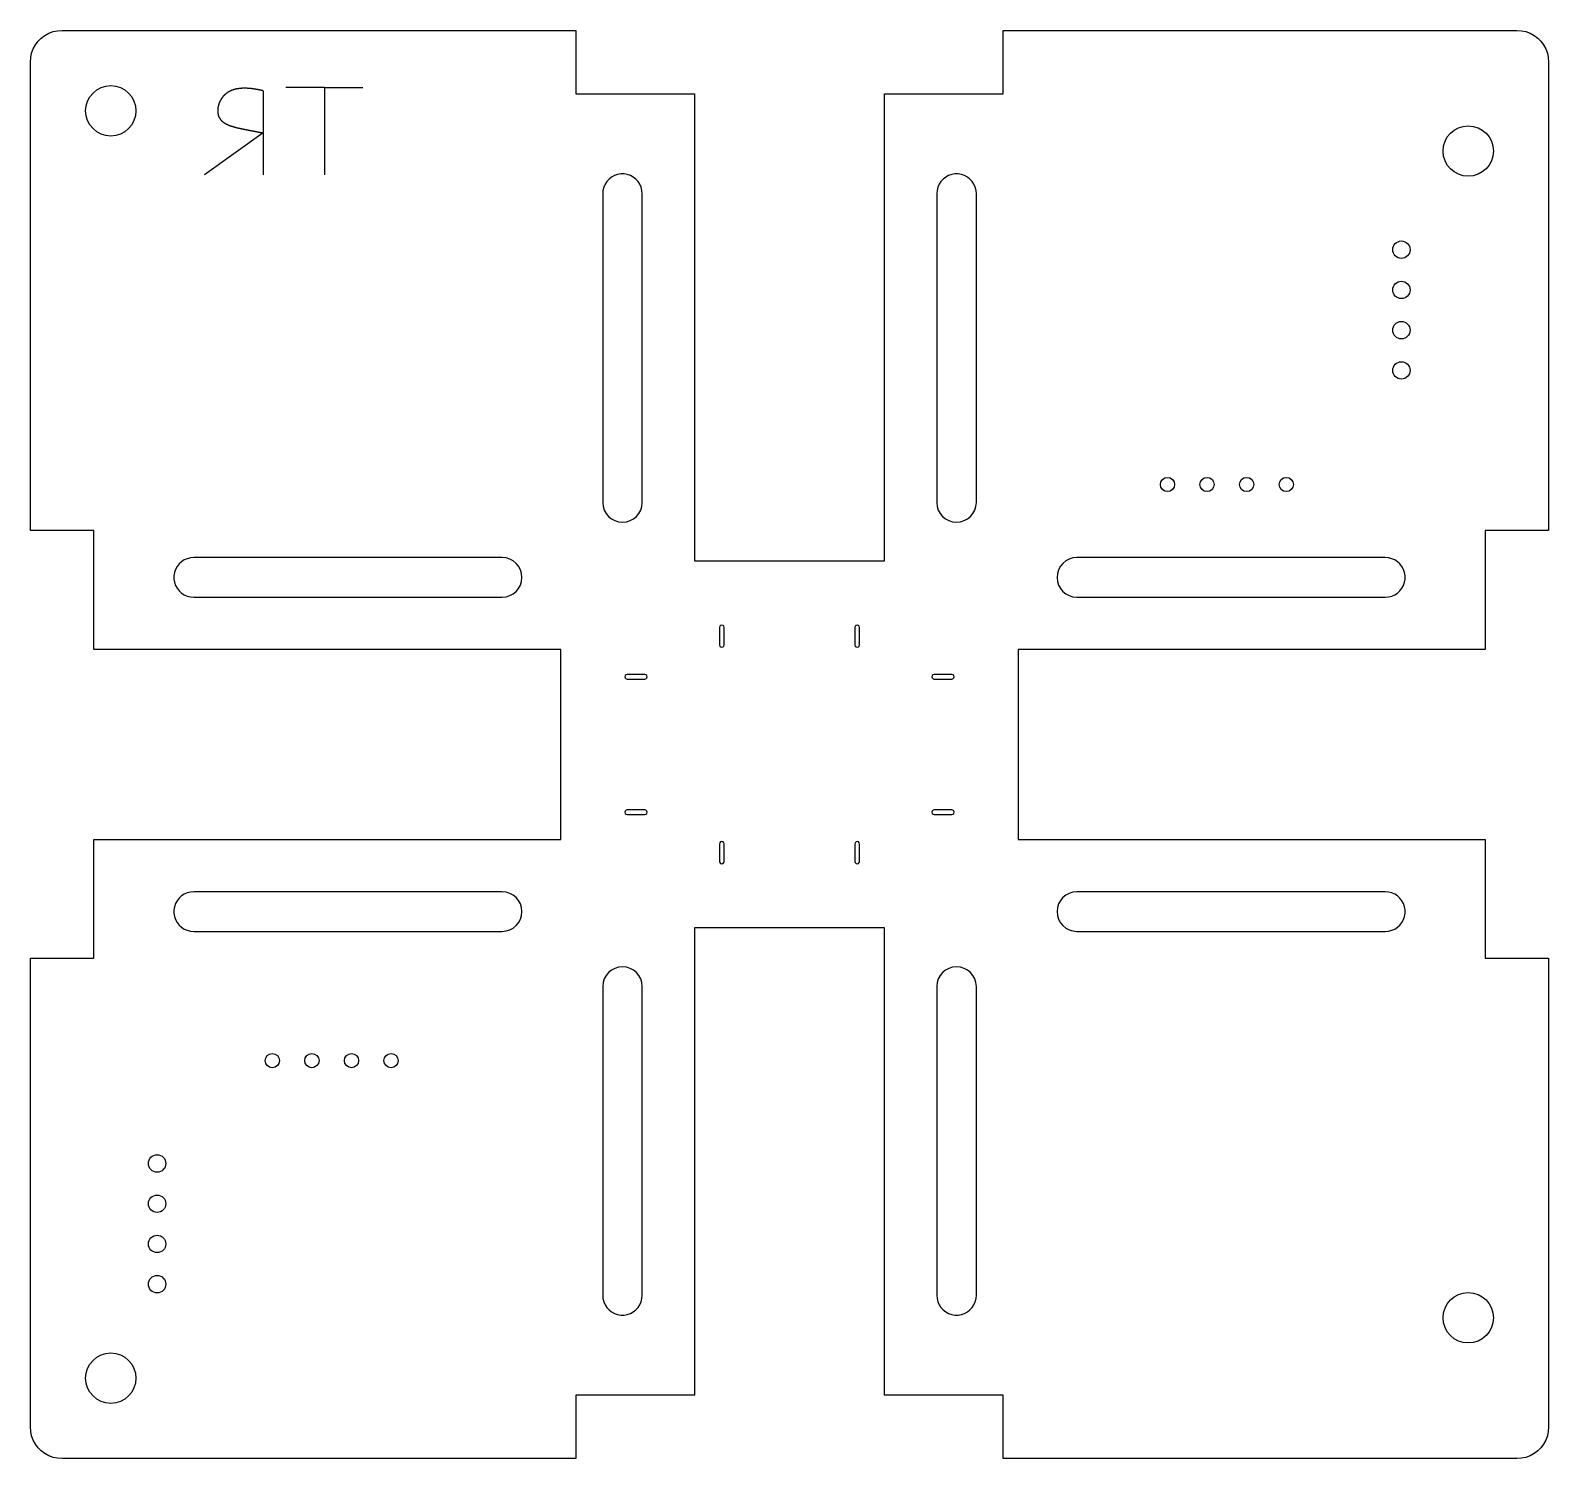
# Model space of a CAD drawing. Header units: millimetres. Extents: x 101 to 196.9, y -141 to -50.9.
import ezdxf

# ---------------------------------------------------------------- set-up
doc = ezdxf.new("R2010")
doc.units = ezdxf.units.MM
doc.layers.get('0').update_dxf_attribs({"linetype": 'CONTINUOUS'})

msp = doc.modelspace()

# ---------------------------------------------------------------- linework, layer by layer
for p, q in [((119.598, -54.482), (117.146, -54.482)), ((119.598, -54.482), (119.598, -60)), ((119.598, -54.482), (122, -54.482)), ((115.715, -54.686), (115.715, -60)), ((115.715, -57.343), (112, -60))]:
    msp.add_line(p, q)
for points in [[(135.457, -54.872), (142.957, -54.872), (142.957, -84.371), (154.957, -84.371), (154.957, -54.872), (161.527, -54.872), (162.457, -54.875), (162.457, -50.872), (194.902, -50.872), (195.186, -50.893), (195.465, -50.953), (195.733, -51.053), (195.983, -51.19), (196.212, -51.361), (196.413, -51.563), (196.584, -51.791), (196.721, -52.042), (196.821, -52.309), (196.881, -52.588), (196.902, -52.872), (196.902, -82.457), (192.902, -82.457), (192.902, -89.957), (163.402, -89.957), (163.402, -101.957), (192.902, -101.957), (192.902, -108.527), (192.899, -109.457), (196.902, -109.457), (196.902, -139.042), (196.881, -139.327), (196.821, -139.606), (196.721, -139.873), (196.584, -140.124), (196.413, -140.352), (196.212, -140.554), (195.983, -140.725), (195.733, -140.862), (195.465, -140.961), (195.186, -141.022), (194.902, -141.042), (162.457, -141.042), (162.457, -137.042), (154.957, -137.042), (154.957, -107.542), (142.957, -107.542), (142.957, -137.042), (136.387, -137.042), (135.457, -137.04), (135.457, -141.042), (103.012, -141.042), (102.727, -141.022), (102.448, -140.961), (102.181, -140.862), (101.931, -140.725), (101.702, -140.554), (101.5, -140.352), (101.329, -140.124), (101.193, -139.873), (101.093, -139.606), (101.032, -139.327), (101.012, -139.042), (101.012, -109.457), (105.012, -109.457), (105.012, -101.957), (134.512, -101.957), (134.512, -89.957), (105.012, -89.957), (105.012, -83.387), (105.014, -82.457), (101.012, -82.457), (101.012, -52.872), (101.032, -52.588), (101.093, -52.309), (101.193, -52.042), (101.329, -51.791), (101.5, -51.563), (101.702, -51.361), (101.931, -51.19), (102.181, -51.053), (102.448, -50.953), (102.727, -50.893), (103.012, -50.872), (135.457, -50.872)], [(144.757, -89.801), (144.812, -89.746), (144.832, -89.671), (144.832, -88.571), (144.812, -88.496), (144.757, -88.441), (144.682, -88.421), (144.607, -88.441), (144.552, -88.496), (144.532, -88.571), (144.532, -89.671), (144.552, -89.746), (144.607, -89.801), (144.682, -89.821)], [(153.307, -89.801), (153.362, -89.746), (153.382, -89.671), (153.382, -88.571), (153.362, -88.496), (153.307, -88.441), (153.232, -88.421), (153.157, -88.441), (153.102, -88.496), (153.082, -88.571), (153.082, -89.671), (153.102, -89.746), (153.157, -89.801), (153.232, -89.821)], [(139.94, -91.607), (139.885, -91.552), (139.81, -91.532), (138.71, -91.532), (138.635, -91.552), (138.581, -91.607), (138.56, -91.682), (138.581, -91.757), (138.635, -91.812), (138.71, -91.832), (139.81, -91.832), (139.885, -91.812), (139.94, -91.757), (139.96, -91.682)], [(159.331, -91.607), (159.276, -91.552), (159.201, -91.532), (158.101, -91.532), (158.026, -91.552), (157.971, -91.607), (157.951, -91.682), (157.971, -91.757), (158.026, -91.812), (158.101, -91.832), (159.201, -91.832), (159.276, -91.812), (159.331, -91.757), (159.351, -91.682)], [(139.94, -100.157), (139.885, -100.102), (139.81, -100.082), (138.71, -100.082), (138.635, -100.102), (138.581, -100.157), (138.56, -100.232), (138.581, -100.307), (138.635, -100.362), (138.71, -100.382), (139.81, -100.382), (139.885, -100.362), (139.94, -100.307), (139.96, -100.232)], [(159.331, -100.157), (159.276, -100.102), (159.201, -100.082), (158.101, -100.082), (158.026, -100.102), (157.971, -100.157), (157.951, -100.232), (157.971, -100.307), (158.026, -100.362), (158.101, -100.382), (159.201, -100.382), (159.276, -100.362), (159.331, -100.307), (159.351, -100.232)], [(144.607, -102.111), (144.552, -102.166), (144.532, -102.241), (144.532, -103.341), (144.552, -103.416), (144.607, -103.471), (144.682, -103.491), (144.757, -103.471), (144.812, -103.416), (144.832, -103.341), (144.832, -102.241), (144.812, -102.166), (144.757, -102.111), (144.682, -102.091)], [(153.157, -102.111), (153.102, -102.166), (153.082, -102.241), (153.082, -103.341), (153.102, -103.416), (153.157, -103.471), (153.232, -103.491), (153.307, -103.471), (153.362, -103.416), (153.382, -103.341), (153.382, -102.241), (153.362, -102.166), (153.307, -102.111), (153.232, -102.091)]]:
    msp.add_lwpolyline(points, close=True)
for points in [[(139.657, -80.671), (139.657, -61.191), (139.639, -60.975), (139.588, -60.775), (139.505, -60.586), (139.393, -60.414), (139.253, -60.262), (139.09, -60.135), (138.909, -60.037), (138.713, -59.97), (138.51, -59.936), (138.304, -59.936), (138.1, -59.97), (137.905, -60.037), (137.724, -60.135), (137.561, -60.262), (137.421, -60.414), (137.308, -60.586), (137.225, -60.775), (137.175, -60.975), (137.157, -61.191), (137.157, -80.671, 1)], [(160.757, -80.671), (160.757, -61.191), (160.739, -60.975), (160.688, -60.775), (160.605, -60.586), (160.493, -60.414), (160.353, -60.262), (160.19, -60.135), (160.009, -60.037), (159.813, -59.97), (159.61, -59.936), (159.404, -59.936), (159.2, -59.97), (159.005, -60.037), (158.824, -60.135), (158.661, -60.262), (158.521, -60.414), (158.408, -60.586), (158.325, -60.775), (158.275, -60.975), (158.257, -61.191), (158.257, -80.671, 1)], [(130.811, -84.157), (111.332, -84.157), (111.116, -84.175), (110.916, -84.226), (110.727, -84.309), (110.555, -84.422), (110.403, -84.561), (110.276, -84.724), (110.178, -84.906), (110.111, -85.101), (110.077, -85.304), (110.077, -85.511), (110.111, -85.714), (110.178, -85.909), (110.276, -86.091), (110.403, -86.253), (110.555, -86.393), (110.727, -86.506), (110.916, -86.589), (111.116, -86.64), (111.332, -86.657), (130.811, -86.657, 1)], [(167.102, -86.657), (186.581, -86.657), (186.797, -86.64), (186.997, -86.589), (187.186, -86.506), (187.359, -86.393), (187.511, -86.253), (187.638, -86.091), (187.736, -85.909), (187.803, -85.714), (187.837, -85.511), (187.837, -85.304), (187.803, -85.101), (187.736, -84.906), (187.638, -84.724), (187.511, -84.561), (187.359, -84.422), (187.186, -84.309), (186.997, -84.226), (186.797, -84.175), (186.581, -84.157), (167.102, -84.157, 1)], [(130.811, -105.257), (111.332, -105.257), (111.116, -105.275), (110.916, -105.326), (110.727, -105.409), (110.555, -105.522), (110.403, -105.661), (110.276, -105.824), (110.178, -106.006), (110.111, -106.201), (110.077, -106.404), (110.077, -106.611), (110.111, -106.814), (110.178, -107.009), (110.276, -107.191), (110.403, -107.353), (110.555, -107.493), (110.727, -107.606), (110.916, -107.689), (111.116, -107.74), (111.332, -107.757), (130.811, -107.757, 1)], [(167.102, -107.757), (186.581, -107.757), (186.797, -107.74), (186.997, -107.689), (187.186, -107.606), (187.359, -107.493), (187.511, -107.353), (187.638, -107.191), (187.736, -107.009), (187.803, -106.814), (187.837, -106.611), (187.837, -106.404), (187.803, -106.201), (187.736, -106.006), (187.638, -105.824), (187.511, -105.661), (187.359, -105.522), (187.186, -105.409), (186.997, -105.326), (186.797, -105.275), (186.581, -105.257), (167.102, -105.257, 1)], [(137.157, -111.243), (137.157, -130.722), (137.175, -130.938), (137.225, -131.138), (137.308, -131.327), (137.421, -131.5), (137.561, -131.651), (137.724, -131.778), (137.905, -131.876), (138.1, -131.943), (138.304, -131.977), (138.51, -131.977), (138.713, -131.943), (138.909, -131.876), (139.09, -131.778), (139.253, -131.651), (139.393, -131.5), (139.505, -131.327), (139.588, -131.138), (139.639, -130.938), (139.657, -130.722), (139.657, -111.243, 1)], [(158.257, -111.243), (158.257, -130.722), (158.275, -130.938), (158.325, -131.138), (158.408, -131.327), (158.521, -131.5), (158.661, -131.651), (158.824, -131.778), (159.005, -131.876), (159.2, -131.943), (159.404, -131.977), (159.61, -131.977), (159.813, -131.943), (160.009, -131.876), (160.19, -131.778), (160.353, -131.651), (160.493, -131.5), (160.605, -131.327), (160.688, -131.138), (160.739, -130.938), (160.757, -130.722), (160.757, -111.243, 1)]]:
    msp.add_lwpolyline(points, format="xyb", close=True)
for centre, radius in [((106.092, -55.952), 1.59), ((191.822, -58.492), 1.59), ((187.604, -64.719), 0.55), ((187.604, -67.259), 0.55), ((187.604, -69.799), 0.55), ((187.604, -72.339), 0.55), ((172.83, -79.544), 0.45), ((175.33, -79.544), 0.45), ((177.83, -79.544), 0.45), ((180.33, -79.544), 0.45), ((116.292, -115.915), 0.45), ((118.792, -115.915), 0.45), ((121.292, -115.915), 0.45), ((123.792, -115.915), 0.45), ((109.018, -122.409), 0.55), ((109.018, -124.949), 0.55), ((109.018, -127.489), 0.55), ((109.018, -130.029), 0.55), ((191.822, -132.152), 1.59), ((106.092, -135.962), 1.59)]:
    msp.add_circle(centre, radius)
msp.add_open_spline([(115.715, -54.686), (115.624, -54.664), (115.447, -54.624), (115.19, -54.576), (114.87, -54.533), (114.504, -54.517), (114.175, -54.539), (113.882, -54.599), (113.625, -54.695), (113.404, -54.826), (113.219, -54.99), (113.069, -55.182), (112.953, -55.397), (112.875, -55.627), (112.836, -55.862), (112.841, -56.092), (112.894, -56.305), (112.997, -56.493), (113.151, -56.65), (113.35, -56.778), (113.586, -56.881), (113.851, -56.964), (114.137, -57.036), (114.437, -57.101), (114.747, -57.162), (115.064, -57.223), (115.322, -57.271), (115.517, -57.307), (115.649, -57.331), (115.715, -57.343)], degree=5)

doc.saveas('drawing.dxf')
